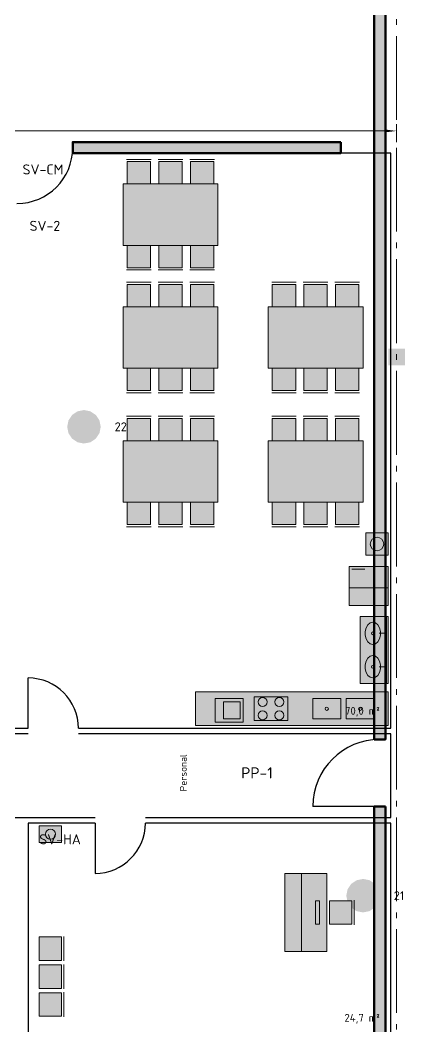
# Model space of a CAD drawing. Header units: millimetres. Extents: x 0 to 1682, y 0 to 1189.
# Drawn here: x 271.6 to 340.9, y 767.5 to 947.9 of the extents above; entities that cross this region are included whole.
import ezdxf
from ezdxf.enums import TextEntityAlignment as Align

# ---------------------------------------------------------------- set-up
doc = ezdxf.new("R2010")
doc.units = ezdxf.units.MM
doc.linetypes.add('IRAM-F-TRAZO-PUNTO', pattern=[20, 15, -2, 1, -2])
for name, color, linetype, lineweight in [('A-ABERTURA', 7, 'CONTINUOUS', 25), ('A-COLUMNA', 7, 'CONTINUOUS', 50), ('A-COTA', 7, 'CONTINUOUS', 18), ('A-EJE', 1, 'IRAM-F-TRAZO-PUNTO', 18), ('A-EQUIPO-FINO', 8, 'CONTINUOUS', 13), ('A-EQUIPO-RELLENO', 9, 'CONTINUOUS', 13), ('A-LOCAL', 7, 'CONTINUOUS', 25), ('A-MURO', 7, 'CONTINUOUS', 50), ('A-TEXTO', 7, 'CONTINUOUS', 18), ('S-INCENDIO', 1, 'CONTINUOUS', 25)]:
    doc.layers.add(name, color=color, linetype=linetype, lineweight=lineweight)
doc.layers.add('A-MOBILIARIO', color=8, linetype='CONTINUOUS', lineweight=18, true_color=0x50505a)
doc.styles.add('ISO3098', font='isocpeur.ttf')
doc.dimstyles.new('FLAMA-IRAM', dxfattribs={"dimtxt": 3.5, "dimasz": 3.5, "dimexe": 2, "dimexo": 1.5, "dimgap": 1, "dimtad": 1, "dimdec": 1, "dimtxsty": 'ISO3098', "dimblk": 'IRAM_FLECHA', "dimblk1": 'IRAM_FLECHA', "dimblk2": 'IRAM_FLECHA', "dimcen": 2.5, "dimclrd": 3, "dimclre": 3, "dimclrt": 3, "dimazin": 3, "dimtfac": 1, "dimtmove": 0, "dimatfit": 3, "dimlwd": 18, "dimlwe": 18})

# ---------------------------------------------------------------- blocks, each defined once
blk = doc.blocks.new('IRAM_FLECHA')
blk.add_solid([(0, 0), (-1, 0.125), (-1, -0.125)])

msp = doc.modelspace()

# ---------------------------------------------------------------- hatches: boundary and pattern name
at = {"layer": 'A-COLUMNA', "true_color": 0x000000}
h = msp.add_hatch(color=7, dxfattribs=at)
h.dxf.hatch_style = 1
h.paths.add_polyline_path([(337.5, 886), (340.5, 886), (340.5, 889), (337.5, 889)])
at = {"layer": 'A-EQUIPO-RELLENO', "true_color": 0xd6e2f0}
h = msp.add_hatch(color=7, dxfattribs=at)
h.dxf.hatch_style = 1
h.paths.add_polyline_path([(290.733, 922.5), (294.933, 922.5), (294.933, 918.5), (290.733, 918.5)])
h = msp.add_hatch(color=7, dxfattribs=at)
h.dxf.hatch_style = 1
h.paths.add_polyline_path([(296.4, 922.5), (300.6, 922.5), (300.6, 918.5), (296.4, 918.5)])
h = msp.add_hatch(color=7, dxfattribs=at)
h.dxf.hatch_style = 1
h.paths.add_polyline_path([(302.067, 922.5), (306.267, 922.5), (306.267, 918.5), (302.067, 918.5)])
at = {"layer": 'A-EQUIPO-RELLENO', "true_color": 0xeedec0}
h = msp.add_hatch(color=7, dxfattribs=at)
h.dxf.hatch_style = 1
h.paths.add_polyline_path([(290, 907.5), (307, 907.5), (307, 918.5), (290, 918.5)])
at = {"layer": 'A-EQUIPO-RELLENO', "true_color": 0xd6e2f0}
h = msp.add_hatch(color=7, dxfattribs=at)
h.dxf.hatch_style = 1
h.paths.add_polyline_path([(294.933, 903.5), (290.733, 903.5), (290.733, 907.5), (294.933, 907.5)])
h = msp.add_hatch(color=7, dxfattribs=at)
h.dxf.hatch_style = 1
h.paths.add_polyline_path([(300.6, 903.5), (296.4, 903.5), (296.4, 907.5), (300.6, 907.5)])
h = msp.add_hatch(color=7, dxfattribs=at)
h.dxf.hatch_style = 1
h.paths.add_polyline_path([(306.267, 903.5), (302.067, 903.5), (302.067, 907.5), (306.267, 907.5)])
h = msp.add_hatch(color=7, dxfattribs=at)
h.dxf.hatch_style = 1
h.paths.add_polyline_path([(290.733, 900.5), (294.933, 900.5), (294.933, 896.5), (290.733, 896.5)])
h = msp.add_hatch(color=7, dxfattribs=at)
h.dxf.hatch_style = 1
h.paths.add_polyline_path([(296.4, 900.5), (300.6, 900.5), (300.6, 896.5), (296.4, 896.5)])
h = msp.add_hatch(color=7, dxfattribs=at)
h.dxf.hatch_style = 1
h.paths.add_polyline_path([(302.067, 900.5), (306.267, 900.5), (306.267, 896.5), (302.067, 896.5)])
h = msp.add_hatch(color=7, dxfattribs=at)
h.dxf.hatch_style = 1
h.paths.add_polyline_path([(316.733, 900.5), (320.933, 900.5), (320.933, 896.5), (316.733, 896.5)])
h = msp.add_hatch(color=7, dxfattribs=at)
h.dxf.hatch_style = 1
h.paths.add_polyline_path([(322.4, 900.5), (326.6, 900.5), (326.6, 896.5), (322.4, 896.5)])
h = msp.add_hatch(color=7, dxfattribs=at)
h.dxf.hatch_style = 1
h.paths.add_polyline_path([(328.067, 900.5), (332.267, 900.5), (332.267, 896.5), (328.067, 896.5)])
at = {"layer": 'A-EQUIPO-RELLENO', "true_color": 0xeedec0}
h = msp.add_hatch(color=7, dxfattribs=at)
h.dxf.hatch_style = 1
h.paths.add_polyline_path([(290, 885.5), (307, 885.5), (307, 896.5), (290, 896.5)])
h = msp.add_hatch(color=7, dxfattribs=at)
h.dxf.hatch_style = 1
h.paths.add_polyline_path([(316, 885.5), (333, 885.5), (333, 896.5), (316, 896.5)])
at = {"layer": 'A-EQUIPO-RELLENO', "true_color": 0xd6e2f0}
h = msp.add_hatch(color=7, dxfattribs=at)
h.dxf.hatch_style = 1
h.paths.add_polyline_path([(294.933, 881.5), (290.733, 881.5), (290.733, 885.5), (294.933, 885.5)])
h = msp.add_hatch(color=7, dxfattribs=at)
h.dxf.hatch_style = 1
h.paths.add_polyline_path([(300.6, 881.5), (296.4, 881.5), (296.4, 885.5), (300.6, 885.5)])
h = msp.add_hatch(color=7, dxfattribs=at)
h.dxf.hatch_style = 1
h.paths.add_polyline_path([(306.267, 881.5), (302.067, 881.5), (302.067, 885.5), (306.267, 885.5)])
h = msp.add_hatch(color=7, dxfattribs=at)
h.dxf.hatch_style = 1
h.paths.add_polyline_path([(320.933, 881.5), (316.733, 881.5), (316.733, 885.5), (320.933, 885.5)])
h = msp.add_hatch(color=7, dxfattribs=at)
h.dxf.hatch_style = 1
h.paths.add_polyline_path([(326.6, 881.5), (322.4, 881.5), (322.4, 885.5), (326.6, 885.5)])
h = msp.add_hatch(color=7, dxfattribs=at)
h.dxf.hatch_style = 1
h.paths.add_polyline_path([(332.267, 881.5), (328.067, 881.5), (328.067, 885.5), (332.267, 885.5)])
h = msp.add_hatch(color=7, dxfattribs=at)
h.dxf.hatch_style = 1
h.paths.add_polyline_path([(290.733, 876.5), (294.933, 876.5), (294.933, 872.5), (290.733, 872.5)])
h = msp.add_hatch(color=7, dxfattribs=at)
h.dxf.hatch_style = 1
h.paths.add_polyline_path([(296.4, 876.5), (300.6, 876.5), (300.6, 872.5), (296.4, 872.5)])
h = msp.add_hatch(color=7, dxfattribs=at)
h.dxf.hatch_style = 1
h.paths.add_polyline_path([(302.067, 876.5), (306.267, 876.5), (306.267, 872.5), (302.067, 872.5)])
h = msp.add_hatch(color=7, dxfattribs=at)
h.dxf.hatch_style = 1
h.paths.add_polyline_path([(316.733, 876.5), (320.933, 876.5), (320.933, 872.5), (316.733, 872.5)])
h = msp.add_hatch(color=7, dxfattribs=at)
h.dxf.hatch_style = 1
h.paths.add_polyline_path([(322.4, 876.5), (326.6, 876.5), (326.6, 872.5), (322.4, 872.5)])
h = msp.add_hatch(color=7, dxfattribs=at)
h.dxf.hatch_style = 1
h.paths.add_polyline_path([(328.067, 876.5), (332.267, 876.5), (332.267, 872.5), (328.067, 872.5)])
at = {"layer": 'A-EQUIPO-RELLENO', "true_color": 0xeedec0}
h = msp.add_hatch(color=7, dxfattribs=at)
h.dxf.hatch_style = 1
h.paths.add_polyline_path([(290, 861.5), (307, 861.5), (307, 872.5), (290, 872.5)])
h = msp.add_hatch(color=7, dxfattribs=at)
h.dxf.hatch_style = 1
h.paths.add_polyline_path([(316, 861.5), (333, 861.5), (333, 872.5), (316, 872.5)])
at = {"layer": 'A-EQUIPO-RELLENO', "true_color": 0xd6e2f0}
h = msp.add_hatch(color=7, dxfattribs=at)
h.dxf.hatch_style = 1
h.paths.add_polyline_path([(294.933, 857.5), (290.733, 857.5), (290.733, 861.5), (294.933, 861.5)])
h = msp.add_hatch(color=7, dxfattribs=at)
h.dxf.hatch_style = 1
h.paths.add_polyline_path([(300.6, 857.5), (296.4, 857.5), (296.4, 861.5), (300.6, 861.5)])
h = msp.add_hatch(color=7, dxfattribs=at)
h.dxf.hatch_style = 1
h.paths.add_polyline_path([(306.267, 857.5), (302.067, 857.5), (302.067, 861.5), (306.267, 861.5)])
h = msp.add_hatch(color=7, dxfattribs=at)
h.dxf.hatch_style = 1
h.paths.add_polyline_path([(320.933, 857.5), (316.733, 857.5), (316.733, 861.5), (320.933, 861.5)])
h = msp.add_hatch(color=7, dxfattribs=at)
h.dxf.hatch_style = 1
h.paths.add_polyline_path([(326.6, 857.5), (322.4, 857.5), (322.4, 861.5), (326.6, 861.5)])
h = msp.add_hatch(color=7, dxfattribs=at)
h.dxf.hatch_style = 1
h.paths.add_polyline_path([(332.267, 857.5), (328.067, 857.5), (328.067, 861.5), (332.267, 861.5)])
at = {"layer": 'A-EQUIPO-RELLENO', "true_color": 0xc8e1fa}
h = msp.add_hatch(color=7, dxfattribs=at)
h.dxf.hatch_style = 1
h.paths.add_polyline_path([(333.5, 856), (333.5, 852), (337.5, 852), (337.5, 856)])
at = {"layer": 'A-EQUIPO-RELLENO', "true_color": 0xffffff}
h = msp.add_hatch(color=7, dxfattribs=at)
h.dxf.hatch_style = 1
h.paths.add_polyline_path([(330.5, 850), (330.5, 843), (337.5, 843), (337.5, 850)])
at = {"layer": 'A-EQUIPO-RELLENO', "true_color": 0xf8f8fc}
h = msp.add_hatch(color=7, dxfattribs=at)
h.dxf.hatch_style = 1
h.paths.add_polyline_path([(332.5, 841), (332.5, 829), (337.5, 829), (337.5, 841)])
at = {"layer": 'A-EQUIPO-RELLENO', "true_color": 0xeeeeee}
h = msp.add_hatch(color=7, dxfattribs=at)
h.dxf.hatch_style = 1
h.paths.add_polyline_path([(337.5, 827.5), (303, 827.5), (303, 821.5), (337.5, 821.5)])
at = {"layer": 'A-EQUIPO-RELLENO', "true_color": 0xcdd0d4}
h = msp.add_hatch(color=7, dxfattribs=at)
h.dxf.hatch_style = 1
h.paths.add_polyline_path([(275, 800.5), (279, 800.5), (279, 803.5), (275, 803.5)])
at = {"layer": 'A-EQUIPO-RELLENO', "true_color": 0xeeeeee}
h = msp.add_hatch(color=7, dxfattribs=at)
h.dxf.hatch_style = 1
h.paths.add_polyline_path([(319, 795), (319, 781), (322, 781), (322, 795)])
at = {"layer": 'A-EQUIPO-RELLENO', "true_color": 0xeedec0}
h = msp.add_hatch(color=7, dxfattribs=at)
h.dxf.hatch_style = 1
h.paths.add_polyline_path([(322, 795), (322, 781), (326.5, 781), (326.5, 795)])
at = {"layer": 'A-EQUIPO-RELLENO', "true_color": 0xd6e2f0}
h = msp.add_hatch(color=7, dxfattribs=at)
h.dxf.hatch_style = 1
h.paths.add_polyline_path([(331, 790.1), (331, 785.9), (327, 785.9), (327, 790.1)])
h = msp.add_hatch(color=7, dxfattribs=at)
h.dxf.hatch_style = 1
h.paths.add_polyline_path([(279, 783.6), (279, 779.4), (275, 779.4), (275, 783.6)])
h = msp.add_hatch(color=7, dxfattribs=at)
h.dxf.hatch_style = 1
h.paths.add_polyline_path([(279, 778.6), (279, 774.4), (275, 774.4), (275, 778.6)])
h = msp.add_hatch(color=7, dxfattribs=at)
h.dxf.hatch_style = 1
h.paths.add_polyline_path([(279, 773.6), (279, 769.4), (275, 769.4), (275, 773.6)])
at = {"layer": 'A-MURO', "true_color": 0x464646}
h = msp.add_hatch(color=7, dxfattribs=at)
h.dxf.hatch_style = 1
h.paths.add_polyline_path([(344, 1019), (344, 1017), (337, 1017), (337, 819), (335, 819), (335, 1019)])
h = msp.add_hatch(color=7, dxfattribs=at)
h.dxf.hatch_style = 1
h.paths.add_polyline_path([(329, 926), (329, 924), (281, 924), (281, 926)])
h = msp.add_hatch(color=7, dxfattribs=at)
h.dxf.hatch_style = 1
h.paths.add_polyline_path([(337, 807), (337, 762), (335, 762), (335, 807)])
at = {"layer": 'S-INCENDIO', "true_color": 0xd20000}
h = msp.add_hatch(color=7, dxfattribs=at)
h.dxf.hatch_style = 1
h.paths.add_polyline_path([(286, 875), (285.772, 876.148), (285.121, 877.121), (284.148, 877.772), (283, 878), (281.852, 877.772), (280.879, 877.121), (280.228, 876.148), (280, 875), (280.228, 873.852), (280.879, 872.879), (281.852, 872.228), (283, 872), (284.148, 872.228), (285.121, 872.879), (285.772, 873.852)])
h = msp.add_hatch(color=7, dxfattribs=at)
h.dxf.hatch_style = 1
h.paths.add_polyline_path([(336, 791), (335.772, 792.148), (335.121, 793.121), (334.148, 793.772), (333, 794), (331.852, 793.772), (330.879, 793.121), (330.228, 792.148), (330, 791), (330.228, 789.852), (330.879, 788.879), (331.852, 788.228), (333, 788), (334.148, 788.228), (335.121, 788.879), (335.772, 789.852)])

# ---------------------------------------------------------------- linework, layer by layer
at = {"layer": 'A-ABERTURA'}
for p, q in [((273, 821), (273, 830)), ((336, 807), (324, 807)), ((285, 804), (285, 795))]:
    msp.add_line(p, q, dxfattribs=at)
for centre, radius, start, end in [((271, 925), 10, 270, 360), ((273, 821), 9, 0, 90), ((336, 807), 12, 90, 180), ((285, 804), 9, 270, 360)]:
    msp.add_arc(centre, radius, start, end, dxfattribs=at)
at = {"layer": 'A-EJE'}
msp.add_line((339, 530), (339, 1060), dxfattribs=at)
at = {"layer": 'A-EQUIPO-FINO'}
for p, q in [((331, 849.5), (333.3, 849.5)), ((330.5, 846.15), (337.5, 846.15)), ((337.2, 841), (337.2, 829)), ((335.9, 838), (336.9, 838)), ((335.9, 832), (336.9, 832))]:
    msp.add_line(p, q, dxfattribs=at)
msp.add_lwpolyline([(311, 825.7), (308, 825.7), (308, 822.7), (311, 822.7)], close=True, dxfattribs=at)
for centre, radius in [((335.5, 854), 1.2), ((334.75, 838), 0.25), ((334.75, 832), 0.25), ((315, 825.7), 0.8), ((318, 825.7), 0.8), ((326.5, 824.5), 0.3), ((332.5, 824.5), 0.3), ((315, 823.3), 0.8), ((318, 823.3), 0.8), ((277, 802), 0.9)]:
    msp.add_circle(centre, radius, dxfattribs=at)
at = {"layer": 'A-LOCAL'}
for p, q in [((338, 924), (281, 924)), ((338, 821), (338, 924)), ((270, 821), (273, 821)), ((282, 821), (338, 821)), ((273, 820), (263, 820)), ((338, 820), (282, 820)), ((338, 805), (338, 820)), ((252, 805), (285, 805)), ((294, 805), (338, 805)), ((285, 804), (273, 804)), ((273, 804), (273, 766)), ((338, 804), (294, 804)), ((338, 766), (338, 804))]:
    msp.add_line(p, q, dxfattribs=at)
at = {"layer": 'A-MOBILIARIO'}
for p, q in [((295.033, 922.9), (290.633, 922.9)), ((300.7, 922.9), (296.3, 922.9)), ((306.367, 922.9), (301.967, 922.9)), ((290.633, 903.1), (295.033, 903.1)), ((296.3, 903.1), (300.7, 903.1)), ((301.967, 903.1), (306.367, 903.1)), ((295.033, 900.9), (290.633, 900.9)), ((300.7, 900.9), (296.3, 900.9)), ((306.367, 900.9), (301.967, 900.9)), ((321.033, 900.9), (316.633, 900.9)), ((326.7, 900.9), (322.3, 900.9)), ((332.367, 900.9), (327.967, 900.9)), ((290.633, 881.1), (295.033, 881.1)), ((296.3, 881.1), (300.7, 881.1)), ((301.967, 881.1), (306.367, 881.1)), ((316.633, 881.1), (321.033, 881.1)), ((322.3, 881.1), (326.7, 881.1)), ((327.967, 881.1), (332.367, 881.1)), ((295.033, 876.9), (290.633, 876.9)), ((300.7, 876.9), (296.3, 876.9)), ((306.367, 876.9), (301.967, 876.9)), ((321.033, 876.9), (316.633, 876.9)), ((326.7, 876.9), (322.3, 876.9)), ((332.367, 876.9), (327.967, 876.9)), ((290.633, 857.1), (295.033, 857.1)), ((296.3, 857.1), (300.7, 857.1)), ((301.967, 857.1), (306.367, 857.1)), ((316.633, 857.1), (321.033, 857.1)), ((322.3, 857.1), (326.7, 857.1)), ((327.967, 857.1), (332.367, 857.1)), ((331.4, 785.8), (331.4, 790.2)), ((279.4, 779.3), (279.4, 783.7)), ((279.4, 774.3), (279.4, 778.7)), ((279.4, 769.3), (279.4, 773.7))]:
    msp.add_line(p, q, dxfattribs=at)
for points in [[(290.733, 922.5), (294.933, 922.5), (294.933, 918.5), (290.733, 918.5)], [(296.4, 922.5), (300.6, 922.5), (300.6, 918.5), (296.4, 918.5)], [(302.067, 922.5), (306.267, 922.5), (306.267, 918.5), (302.067, 918.5)], [(290, 907.5), (307, 907.5), (307, 918.5), (290, 918.5)], [(294.933, 903.5), (290.733, 903.5), (290.733, 907.5), (294.933, 907.5)], [(300.6, 903.5), (296.4, 903.5), (296.4, 907.5), (300.6, 907.5)], [(306.267, 903.5), (302.067, 903.5), (302.067, 907.5), (306.267, 907.5)], [(290.733, 900.5), (294.933, 900.5), (294.933, 896.5), (290.733, 896.5)], [(296.4, 900.5), (300.6, 900.5), (300.6, 896.5), (296.4, 896.5)], [(302.067, 900.5), (306.267, 900.5), (306.267, 896.5), (302.067, 896.5)], [(316.733, 900.5), (320.933, 900.5), (320.933, 896.5), (316.733, 896.5)], [(322.4, 900.5), (326.6, 900.5), (326.6, 896.5), (322.4, 896.5)], [(328.067, 900.5), (332.267, 900.5), (332.267, 896.5), (328.067, 896.5)], [(290, 885.5), (307, 885.5), (307, 896.5), (290, 896.5)], [(316, 885.5), (333, 885.5), (333, 896.5), (316, 896.5)], [(294.933, 881.5), (290.733, 881.5), (290.733, 885.5), (294.933, 885.5)], [(300.6, 881.5), (296.4, 881.5), (296.4, 885.5), (300.6, 885.5)], [(306.267, 881.5), (302.067, 881.5), (302.067, 885.5), (306.267, 885.5)], [(320.933, 881.5), (316.733, 881.5), (316.733, 885.5), (320.933, 885.5)], [(326.6, 881.5), (322.4, 881.5), (322.4, 885.5), (326.6, 885.5)], [(332.267, 881.5), (328.067, 881.5), (328.067, 885.5), (332.267, 885.5)], [(290.733, 876.5), (294.933, 876.5), (294.933, 872.5), (290.733, 872.5)], [(296.4, 876.5), (300.6, 876.5), (300.6, 872.5), (296.4, 872.5)], [(302.067, 876.5), (306.267, 876.5), (306.267, 872.5), (302.067, 872.5)], [(316.733, 876.5), (320.933, 876.5), (320.933, 872.5), (316.733, 872.5)], [(322.4, 876.5), (326.6, 876.5), (326.6, 872.5), (322.4, 872.5)], [(328.067, 876.5), (332.267, 876.5), (332.267, 872.5), (328.067, 872.5)], [(290, 861.5), (307, 861.5), (307, 872.5), (290, 872.5)], [(316, 861.5), (333, 861.5), (333, 872.5), (316, 872.5)], [(294.933, 857.5), (290.733, 857.5), (290.733, 861.5), (294.933, 861.5)], [(300.6, 857.5), (296.4, 857.5), (296.4, 861.5), (300.6, 861.5)], [(306.267, 857.5), (302.067, 857.5), (302.067, 861.5), (306.267, 861.5)], [(320.933, 857.5), (316.733, 857.5), (316.733, 861.5), (320.933, 861.5)], [(326.6, 857.5), (322.4, 857.5), (322.4, 861.5), (326.6, 861.5)], [(332.267, 857.5), (328.067, 857.5), (328.067, 861.5), (332.267, 861.5)], [(333.5, 856), (333.5, 852), (337.5, 852), (337.5, 856)], [(330.5, 850), (330.5, 843), (337.5, 843), (337.5, 850)], [(332.5, 841), (332.5, 829), (337.5, 829), (337.5, 841)], [(334.75, 836), (335.229, 836.121), (335.65, 836.468), (335.962, 837), (336.129, 837.653), (336.129, 838.347), (335.962, 839), (335.65, 839.532), (335.229, 839.879), (334.75, 840), (334.271, 839.879), (333.85, 839.532), (333.538, 839), (333.371, 838.347), (333.371, 837.653), (333.538, 837), (333.85, 836.468), (334.271, 836.121), (334.75, 836)], [(334.75, 830), (335.229, 830.121), (335.65, 830.468), (335.962, 831), (336.129, 831.653), (336.129, 832.347), (335.962, 833), (335.65, 833.532), (335.229, 833.879), (334.75, 834), (334.271, 833.879), (333.85, 833.532), (333.538, 833), (333.371, 832.347), (333.371, 831.653), (333.538, 831), (333.85, 830.468), (334.271, 830.121), (334.75, 830)], [(337.5, 827.5), (303, 827.5), (303, 821.5), (337.5, 821.5)], [(311.5, 826.3), (306.5, 826.3), (306.5, 822.1), (311.5, 822.1)], [(319.5, 826.6), (313.5, 826.6), (313.5, 822.4), (319.5, 822.4)], [(329, 826.3), (324, 826.3), (324, 822.7), (329, 822.7)], [(335, 826.3), (330, 826.3), (330, 822.7), (335, 822.7)], [(275, 800.5), (279, 800.5), (279, 803.5), (275, 803.5)], [(319, 795), (319, 781), (322, 781), (322, 795)], [(322, 795), (322, 781), (326.5, 781), (326.5, 795)], [(324.5, 790.1), (324.5, 785.9), (325.2, 785.9), (325.2, 790.1)], [(331, 790.1), (331, 785.9), (327, 785.9), (327, 790.1)], [(279, 783.6), (279, 779.4), (275, 779.4), (275, 783.6)], [(279, 778.6), (279, 774.4), (275, 774.4), (275, 778.6)], [(279, 773.6), (279, 769.4), (275, 769.4), (275, 773.6)]]:
    msp.add_lwpolyline(points, close=True, dxfattribs=at)
at = {"layer": 'A-MURO'}
for points in [[(344, 1019), (344, 1017), (337, 1017), (337, 819), (335, 819), (335, 1019)], [(329, 926), (329, 924), (281, 924), (281, 926)], [(337, 807), (337, 762), (335, 762), (335, 807)]]:
    msp.add_lwpolyline(points, close=True, dxfattribs=at)

# ---------------------------------------------------------------- texts
at = {"layer": 'A-TEXTO', "style": 'ISO3098'}
for s, p in [('SV-CM', (272, 922)), ('SV-HA', (275, 802))]:
    msp.add_text(s, height=1.8, dxfattribs=at).set_placement(p, align=Align.TOP_LEFT)
for s, height, p in [('SV-2', 1.8, (276, 911)), ('PP-1', 2, (314, 813))]:
    msp.add_text(s, height=height, dxfattribs=at).set_placement(p, align=Align.MIDDLE_CENTER)
for s, p in [('70,0 m²', (336, 823)), ('24,7 m²', (336, 768))]:
    msp.add_text(s, height=1.4, dxfattribs=at).set_placement(p, align=Align.BOTTOM_RIGHT)
msp.add_text('Personal', height=1.24, rotation=90, dxfattribs=at).set_placement((300.8, 813), align=Align.MIDDLE_CENTER)
at = {"layer": 'S-INCENDIO', "style": 'ISO3098'}
for s, p in [('22', (288.5, 875)), ('21', (338.5, 791))]:
    msp.add_text(s, height=1.6, dxfattribs=at).set_placement(p, align=Align.MIDDLE_LEFT)

# ---------------------------------------------------------------- dimensions: what is measured, and where the dimension line sits
at = {"layer": 'A-COTA'}
msp.add_linear_dim(base=(159, 928), p1=(159, 925), p2=(339, 925), dimstyle='FLAMA-IRAM', override={"dimtxt": 2.2, "dimasz": 2.2, "dimexe": 1.2, "dimexo": 1, "dimdec": 2, "dimlfac": 0.1, "dimzin": 0}, dxfattribs=at).render()

doc.saveas('drawing.dxf')
